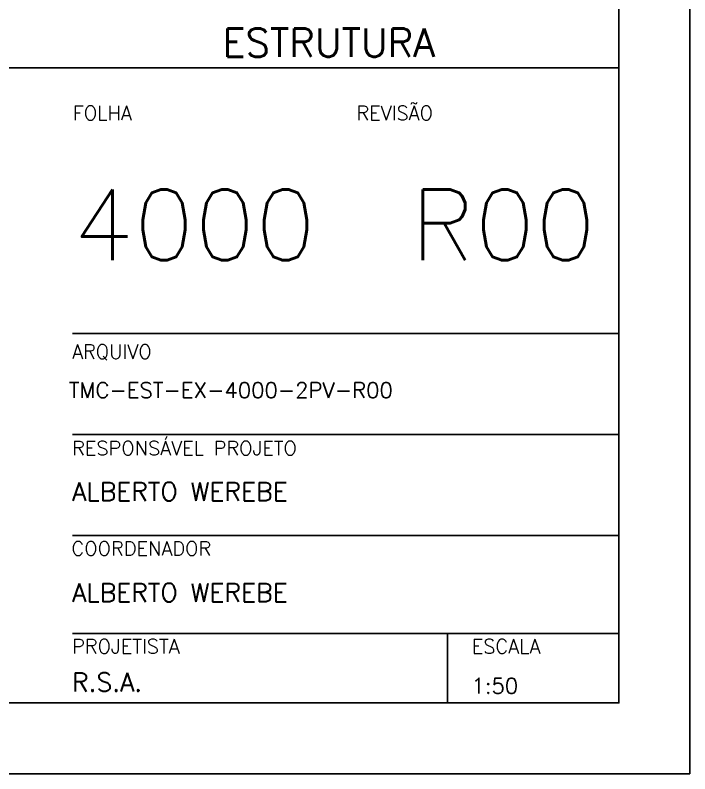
# Model space of a CAD drawing. Extents: x 2105 to 8289, y 869 to 3839.
# Drawn here: x 7813 to 8289, y 869 to 1404 of the extents above; entities that cross this region are included whole.
import ezdxf

# ---------------------------------------------------------------- set-up
doc = ezdxf.new("R2010")
doc.units = 0
doc.header["$MEASUREMENT"] = 0
for name, color, linetype in [('1', 1, 'CONTINUOUS'), ('3', 3, 'CONTINUOUS'), ('4', 4, 'CONTINUOUS'), ('6', 6, 'CONTINUOUS')]:
    doc.layers.add(name, color=color, linetype=linetype)
doc.styles.get("Standard").update_dxf_attribs({"font": 'ROMANS.SHX'})

msp = doc.modelspace()

# ---------------------------------------------------------------- linework, layer by layer
at = {"layer": '1', "linetype": 'Continuous'}
for p, q in [((8239.078154, 1366.651439), (7354.846297, 1366.651439)), ((8239.078154, 1179.450855), (7853.880052, 1179.450855)), ((8239.078154, 1108.21626), (7853.880052, 1108.21626)), ((8239.078154, 1036.981666), (7853.880052, 1036.981666)), ((8239.078154, 967.781437), (7853.880052, 967.781437)), ((8118.293514, 967.781437), (8118.293514, 918.92655))]:
    msp.add_line(p, q, dxfattribs=at)
msp.add_lwpolyline([(2105.09608, 868.924975), (8289.330405, 868.924975), (8289.330405, 3838.924975), (2105.09608, 3838.924975), (2105.09608, 868.924975)], dxfattribs=at)
at = {"layer": '6', "linetype": 'Continuous'}
msp.add_lwpolyline([(2255.098547, 918.92655), (8239.334811, 918.92655), (8239.334811, 3788.925475), (2255.098547, 3788.925475), (2255.098547, 918.92655)], dxfattribs=at)

# ---------------------------------------------------------------- texts
at = {"layer": '3', "linetype": 'Continuous'}
for s, height, p in [('FOLHA', 9.9999, (7854.148955, 1329.880883)), ('REVISÃO', 9.9999, (8054.146955, 1329.880883)), ('ARQUIVO', 9.9999, (7853.58042, 1161.606235)), ('TMC-EST-EX-4000-2PV-R00', 11, (7851.184358, 1133.946123)), ('RESPONSÁVEL PROJETO', 10, (7853.58042, 1093.535064)), ('ALBERTO WEREBE', 12.99987, (7853.508953, 1061.460872)), ('COORDENADOR', 9.9999, (7853.172087, 1022.841783)), ('ALBERTO WEREBE', 12.99987, (7853.508953, 990.226277)), ('PROJETISTA', 9.9999, (7853.58042, 953.823171)), ('ESCALA', 9.9999, (8135.472018, 953.823171)), ('R.S.A.', 13, (7853.508953, 927.075144)), ('1:50', 11, (8135.314515, 925.456241))]:
    msp.add_text(s, height=height, dxfattribs=at).set_placement(p)
at = {"layer": '4', "linetype": 'Continuous'}
msp.add_text('ESTRUTURA', height=19.9998, dxfattribs=at).set_placement((7959.687735, 1374.525028))
at = {"layer": '6', "linetype": 'Continuous'}
for s, p in [('4000', (7854.148955, 1231.063414)), ('R00', (8092.381064, 1231.063414))]:
    msp.add_text(s, height=50, dxfattribs=at).set_placement(p)

doc.saveas('drawing.dxf')
